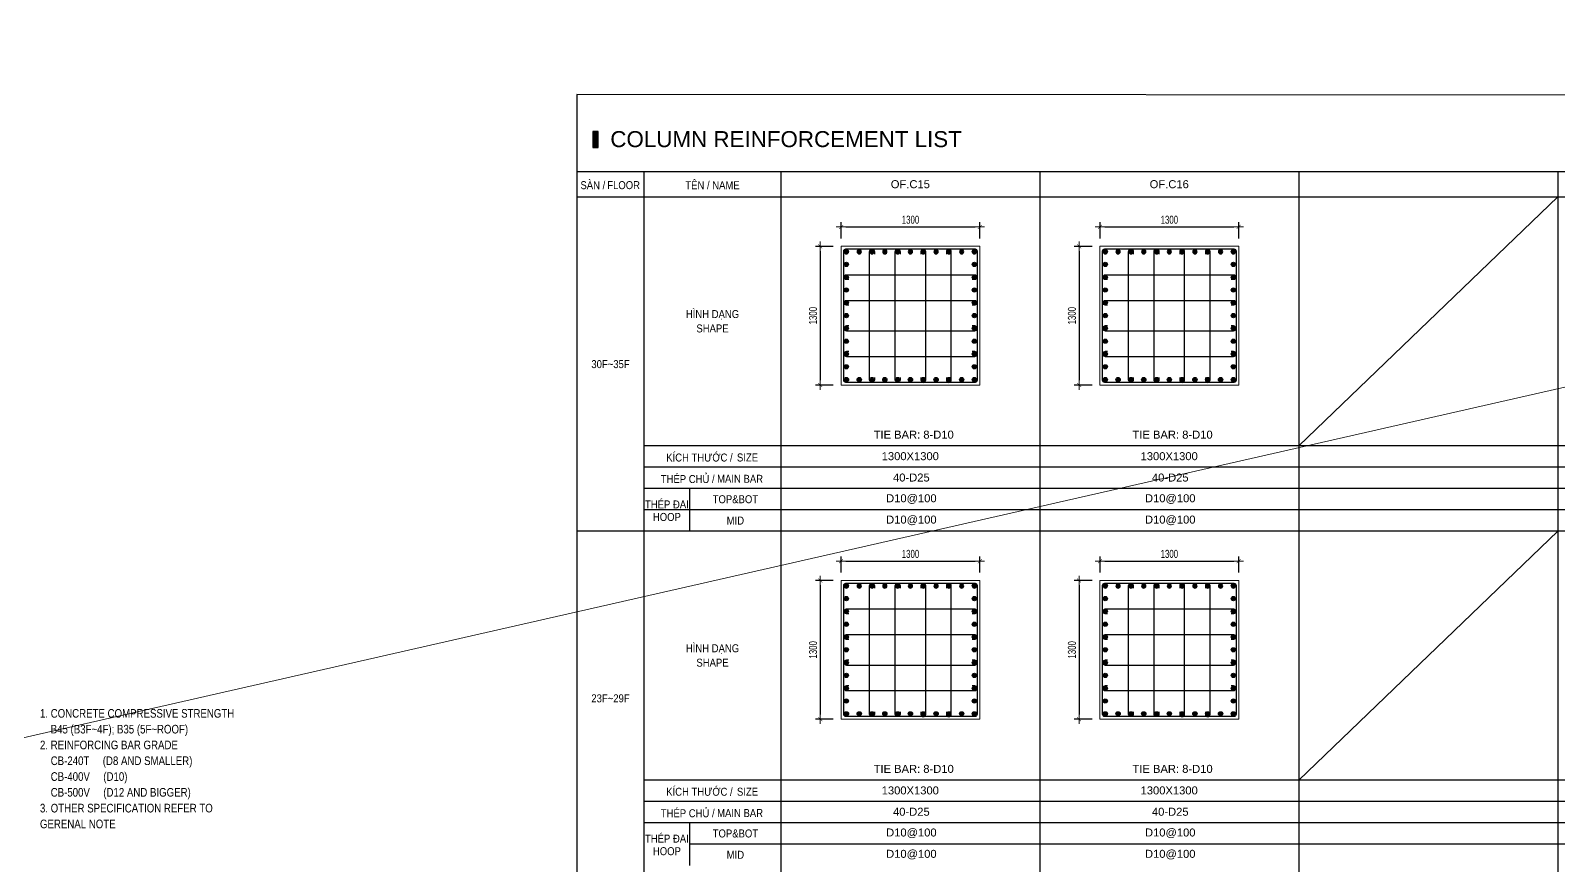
# Model space of a CAD drawing. Header units: millimetres. Extents: x 49323 to 380960, y -6102 to 181761.
# Drawn here: x 351893 to 366211, y 95699 to 103525 of the extents above; entities that cross this region are included whole.
import ezdxf
from ezdxf.enums import TextEntityAlignment as Align

# ---------------------------------------------------------------- set-up
doc = ezdxf.new("R2010")
doc.units = ezdxf.units.MM
doc.linetypes.add('CENTER2', pattern=[1.125, 0.75, -0.125, 0.125, -0.125])
doc.layers.get('Defpoints').update_dxf_attribs({"color": 151, "lineweight": 9})
for name, color, linetype in [('2', 2, 'Continuous'), ('A-ANNO-LEAD', 4, 'Continuous'), ('CEN', 1, 'CENTER2'), ('STL', 3, 'Continuous'), ('TIT1', 3, 'Continuous'), ('TXT', 3, 'Continuous')]:
    doc.layers.add(name, color=color, linetype=linetype)
for name, color, linetype, lineweight in [('NDC_S_CONTINUOUS', 3, 'Continuous', 20), ('NDC_S_DIM', 1, 'Continuous', 15), ('NDC_S_VN TEXT', 7, 'Continuous', 20)]:
    doc.layers.add(name, color=color, linetype=linetype, lineweight=lineweight)
doc.styles.add('ARIAL', font='arial.ttf', dxfattribs={"width": 0.8})
doc.styles.add('NDC_ARIAL', font='arial.ttf', dxfattribs={"width": 0.85})
doc.styles.add('NDC_DIM', font='', dxfattribs={"width": 0.75})
doc.styles.get('NDC_DIM').set_extended_font_data('Dotum')
doc.dimstyles.new('NDC_dim_30', dxfattribs={"dimscale": 30, "dimtxt": 2.5, "dimasz": 1.5, "dimexe": 1.5, "dimexo": 2.5, "dimgap": 1, "dimtad": 1, "dimdec": 0, "dimzin": 0, "dimdsep": 46, "dimtxsty": 'NDC_DIM', "dimblk": 'DIMMARK', "dimcen": 0.09, "dimdle": 1.2, "dimclrd": 1, "dimclre": 1, "dimclrt": 3, "dimadec": 0, "dimazin": 0, "dimtfac": 1, "dimtdec": 0, "dimtix": 1, "dimtofl": 0, "dimtmove": 0, "dimatfit": 3, "dimfxl": 8, "dimfxlon": 1, "dimtolj": 1, "dimtzin": 0, "dimarcsym": 0})

# ---------------------------------------------------------------- blocks, each defined once
blk = doc.blocks.new('GN')
at = {"layer": 'TIT1', "insert": (0, 0), "char_height": 81, "width": 1996.3, "attachment_point": 1, "line_spacing_factor": 1.096296, "style": 'ARIAL'}
blk.add_mtext('\\A1;1. CONCRETE COMPRESSIVE STRENGTH\\P    B45 (B3F~4F); B35 (5F~ROOF)\\P2. REINFORCING BAR GRADE\\P    CB-240T     (D8 AND SMALLER)\\P    CB-400V     (D10)\\P    CB-500V     (D12 AND BIGGER)\\P3. OTHER SPECIFICATION REFER TO GERENAL NOTE ', dxfattribs=at)
blk = doc.blocks.new('DIMMARK')
at = {"layer": 'NDC_S_DIM', "color": 1}
blk.add_line((-1.5, 0), (1, 0), dxfattribs=at)
at = {"layer": 'NDC_S_DIM', "color": 2, "const_width": 0.1}
blk.add_lwpolyline([(-0.42, -0.42), (0.42, 0.42)], dxfattribs=at)
blk = doc.blocks.new('*D1415')
at = {"layer": 'Defpoints', "color": 0, "ltscale": 40, "transparency": 16777216}
for p in [(360789, 98551), (359489, 98370), (360789, 98370)]:
    blk.add_point(p, dxfattribs=at)
at = {"layer": 'NDC_S_DIM', "color": 1, "lineweight": -2, "ltscale": 40, "transparency": 16777216}
for p, q in [((359489, 98445), (359489, 98596)), ((359534, 98551), (360744, 98551)), ((360789, 98445), (360789, 98596))]:
    blk.add_line(p, q, dxfattribs=at)
at = {"layer": 'NDC_S_DIM', "color": 1, "lineweight": -2, "ltscale": 40, "transparency": 16777216, "xscale": 45, "yscale": 45, "zscale": 45, "rotation": 180}
blk.add_blockref('DIMMARK', (359489, 98551), dxfattribs=at)
at = {"layer": 'NDC_S_DIM', "color": 1, "lineweight": -2, "ltscale": 40, "transparency": 16777216, "xscale": 45, "yscale": 45, "zscale": 45}
blk.add_blockref('DIMMARK', (360789, 98551), dxfattribs=at)
at = {"layer": 'NDC_S_DIM', "color": 3, "ltscale": 40, "transparency": 16777216, "insert": (360139, 98619), "char_height": 75, "attachment_point": 5, "style": 'NDC_DIM'}
blk.add_mtext('\\A1;1300', dxfattribs=at)
blk = doc.blocks.new('*D1416')
at = {"layer": 'Defpoints', "color": 0, "ltscale": 40, "transparency": 16777216}
for p in [(359489, 98370), (359293, 97070), (359489, 97070)]:
    blk.add_point(p, dxfattribs=at)
at = {"layer": 'NDC_S_DIM', "color": 1, "lineweight": -2, "ltscale": 40, "transparency": 16777216}
for p, q in [((359414, 98370), (359248, 98370)), ((359293, 98325), (359293, 97115)), ((359414, 97070), (359248, 97070))]:
    blk.add_line(p, q, dxfattribs=at)
at = {"layer": 'NDC_S_DIM', "color": 1, "lineweight": -2, "ltscale": 40, "transparency": 16777216, "xscale": 45, "yscale": 45, "zscale": 45}
for p, rotation in [((359293, 98370), 90), ((359293, 97070), 270)]:
    blk.add_blockref('DIMMARK', p, dxfattribs=dict(at, rotation=rotation))
at = {"layer": 'NDC_S_DIM', "color": 3, "ltscale": 40, "transparency": 16777216, "insert": (359226, 97720), "char_height": 75, "attachment_point": 5, "rotation": 90, "style": 'NDC_DIM'}
blk.add_mtext('\\A1;1300', dxfattribs=at)
blk = doc.blocks.new('8')
at = {"layer": '2'}
blk.add_hatch(color=256, dxfattribs=at).paths.add_polyline_path([(20, 0, 0.386127), (2, 20), (-2, 20, 0.386127), (-20, 0, 1)])
blk.add_circle((0, 0), 20, dxfattribs=at)
blk = doc.blocks.new('5')
at = {"layer": 'CEN', "rotation": 180}
blk.add_blockref('8', (0, 0), dxfattribs=at)
blk = doc.blocks.new('*U1407')
at = {"layer": 'STL', "xscale": -1, "rotation": 270}
blk.add_blockref('5', (0, 0), dxfattribs=at)
blk = doc.blocks.new('*U1408')
at = {"layer": 'NDC_S_DIM', "color": 0, "linetype": 'ByBlock', "lineweight": -2, "transparency": 16777216}
for p in [(308920, 95186), (309040, 95186), (309160, 95186), (309280, 95186), (309400, 95186), (309520, 95186), (309640, 95186), (309760, 95186), (309880, 95186), (310000, 95186), (310120, 95186)]:
    blk.add_blockref('*U1407', p, dxfattribs=at)
blk = doc.blocks.new('*U1409')
at = {"layer": 'STL', "xscale": -1, "rotation": 270}
blk.add_blockref('5', (0, 0), dxfattribs=at)
blk = doc.blocks.new('*U1410')
at = {"layer": 'NDC_S_DIM', "color": 0, "linetype": 'ByBlock', "lineweight": -2, "transparency": 16777216}
for p in [(308920, 95186), (309040, 95186), (309160, 95186), (309280, 95186), (309400, 95186), (309520, 95186), (309640, 95186), (309760, 95186), (309880, 95186), (310000, 95186), (310120, 95186)]:
    blk.add_blockref('*U1409', p, dxfattribs=at)
blk = doc.blocks.new('*U1411')
at = {"layer": 'STL', "xscale": -1, "rotation": 270}
blk.add_blockref('5', (0, 0), dxfattribs=at)
blk = doc.blocks.new('*U1412')
at = {"layer": 'NDC_S_DIM', "color": 0, "linetype": 'ByBlock', "lineweight": -2, "transparency": 16777216}
for p in [(308920, 95186), (309040, 95186), (309160, 95186), (309280, 95186), (309400, 95186), (309520, 95186), (309640, 95186), (309760, 95186), (309880, 95186), (310000, 95186), (310120, 95186)]:
    blk.add_blockref('*U1411', p, dxfattribs=at)
blk = doc.blocks.new('*U1413')
at = {"layer": 'STL', "xscale": -1, "rotation": 270}
blk.add_blockref('5', (0, 0), dxfattribs=at)
blk = doc.blocks.new('*U1414')
at = {"layer": 'NDC_S_DIM', "color": 0, "linetype": 'ByBlock', "lineweight": -2, "transparency": 16777216}
for p in [(308920, 95186), (309040, 95186), (309160, 95186), (309280, 95186), (309400, 95186), (309520, 95186), (309640, 95186), (309760, 95186), (309880, 95186), (310000, 95186), (310120, 95186)]:
    blk.add_blockref('*U1413', p, dxfattribs=at)
blk = doc.blocks.new('*D1425')
at = {"layer": 'Defpoints', "color": 0, "ltscale": 40, "transparency": 16777216}
for p in [(360789, 101684), (359489, 101502), (360789, 101502)]:
    blk.add_point(p, dxfattribs=at)
at = {"layer": 'NDC_S_DIM', "color": 1, "lineweight": -2, "ltscale": 40, "transparency": 16777216}
for p, q in [((359489, 101577), (359489, 101729)), ((359534, 101684), (360744, 101684)), ((360789, 101577), (360789, 101729))]:
    blk.add_line(p, q, dxfattribs=at)
at = {"layer": 'NDC_S_DIM', "color": 1, "lineweight": -2, "ltscale": 40, "transparency": 16777216, "xscale": 45, "yscale": 45, "zscale": 45, "rotation": 180}
blk.add_blockref('DIMMARK', (359489, 101684), dxfattribs=at)
at = {"layer": 'NDC_S_DIM', "color": 1, "lineweight": -2, "ltscale": 40, "transparency": 16777216, "xscale": 45, "yscale": 45, "zscale": 45}
blk.add_blockref('DIMMARK', (360789, 101684), dxfattribs=at)
at = {"layer": 'NDC_S_DIM', "color": 3, "ltscale": 40, "transparency": 16777216, "insert": (360139, 101751), "char_height": 75, "attachment_point": 5, "style": 'NDC_DIM'}
blk.add_mtext('\\A1;1300', dxfattribs=at)
blk = doc.blocks.new('*D1426')
at = {"layer": 'Defpoints', "color": 0, "ltscale": 40, "transparency": 16777216}
for p in [(359489, 101502), (359293, 100202), (359489, 100202)]:
    blk.add_point(p, dxfattribs=at)
at = {"layer": 'NDC_S_DIM', "color": 1, "lineweight": -2, "ltscale": 40, "transparency": 16777216}
for p, q in [((359414, 101502), (359248, 101502)), ((359293, 101457), (359293, 100247)), ((359414, 100202), (359248, 100202))]:
    blk.add_line(p, q, dxfattribs=at)
at = {"layer": 'NDC_S_DIM', "color": 1, "lineweight": -2, "ltscale": 40, "transparency": 16777216, "xscale": 45, "yscale": 45, "zscale": 45}
for p, rotation in [((359293, 101502), 90), ((359293, 100202), 270)]:
    blk.add_blockref('DIMMARK', p, dxfattribs=dict(at, rotation=rotation))
at = {"layer": 'NDC_S_DIM', "color": 3, "ltscale": 40, "transparency": 16777216, "insert": (359226, 100852), "char_height": 75, "attachment_point": 5, "rotation": 90, "style": 'NDC_DIM'}
blk.add_mtext('\\A1;1300', dxfattribs=at)
blk = doc.blocks.new('*U1421')
at = {"layer": 'STL', "xscale": -1, "rotation": 270}
blk.add_blockref('5', (0, 0), dxfattribs=at)
blk = doc.blocks.new('*U1422')
at = {"layer": 'NDC_S_DIM', "color": 0, "linetype": 'ByBlock', "lineweight": -2, "transparency": 16777216}
for p in [(308920, 95186), (309040, 95186), (309160, 95186), (309280, 95186), (309400, 95186), (309520, 95186), (309640, 95186), (309760, 95186), (309880, 95186), (310000, 95186), (310120, 95186)]:
    blk.add_blockref('*U1421', p, dxfattribs=at)
blk = doc.blocks.new('*U1423')
at = {"layer": 'STL', "xscale": -1, "rotation": 270}
blk.add_blockref('5', (0, 0), dxfattribs=at)
blk = doc.blocks.new('*U1424')
at = {"layer": 'NDC_S_DIM', "color": 0, "linetype": 'ByBlock', "lineweight": -2, "transparency": 16777216}
for p in [(308920, 95186), (309040, 95186), (309160, 95186), (309280, 95186), (309400, 95186), (309520, 95186), (309640, 95186), (309760, 95186), (309880, 95186), (310000, 95186), (310120, 95186)]:
    blk.add_blockref('*U1423', p, dxfattribs=at)
blk = doc.blocks.new('*U1417')
at = {"layer": 'STL', "xscale": -1, "rotation": 270}
blk.add_blockref('5', (0, 0), dxfattribs=at)
blk = doc.blocks.new('*U1418')
at = {"layer": 'NDC_S_DIM', "color": 0, "linetype": 'ByBlock', "lineweight": -2, "transparency": 16777216}
for p in [(308920, 95186), (309040, 95186), (309160, 95186), (309280, 95186), (309400, 95186), (309520, 95186), (309640, 95186), (309760, 95186), (309880, 95186), (310000, 95186), (310120, 95186)]:
    blk.add_blockref('*U1417', p, dxfattribs=at)
blk = doc.blocks.new('*U1419')
at = {"layer": 'STL', "xscale": -1, "rotation": 270}
blk.add_blockref('5', (0, 0), dxfattribs=at)
blk = doc.blocks.new('*U1420')
at = {"layer": 'NDC_S_DIM', "color": 0, "linetype": 'ByBlock', "lineweight": -2, "transparency": 16777216}
for p in [(308920, 95186), (309040, 95186), (309160, 95186), (309280, 95186), (309400, 95186), (309520, 95186), (309640, 95186), (309760, 95186), (309880, 95186), (310000, 95186), (310120, 95186)]:
    blk.add_blockref('*U1419', p, dxfattribs=at)
blk = doc.blocks.new('*D1471')
at = {"layer": 'Defpoints', "color": 0, "ltscale": 40, "transparency": 16777216}
for p in [(363215, 98551), (361915, 98370), (363215, 98370)]:
    blk.add_point(p, dxfattribs=at)
at = {"layer": 'NDC_S_DIM', "color": 1, "lineweight": -2, "ltscale": 40, "transparency": 16777216}
for p, q in [((361915, 98445), (361915, 98596)), ((361960, 98551), (363170, 98551)), ((363215, 98445), (363215, 98596))]:
    blk.add_line(p, q, dxfattribs=at)
at = {"layer": 'NDC_S_DIM', "color": 1, "lineweight": -2, "ltscale": 40, "transparency": 16777216, "xscale": 45, "yscale": 45, "zscale": 45, "rotation": 180}
blk.add_blockref('DIMMARK', (361915, 98551), dxfattribs=at)
at = {"layer": 'NDC_S_DIM', "color": 1, "lineweight": -2, "ltscale": 40, "transparency": 16777216, "xscale": 45, "yscale": 45, "zscale": 45}
blk.add_blockref('DIMMARK', (363215, 98551), dxfattribs=at)
at = {"layer": 'NDC_S_DIM', "color": 3, "ltscale": 40, "transparency": 16777216, "insert": (362565, 98619), "char_height": 75, "attachment_point": 5, "style": 'NDC_DIM'}
blk.add_mtext('\\A1;1300', dxfattribs=at)
blk = doc.blocks.new('*D1472')
at = {"layer": 'Defpoints', "color": 0, "ltscale": 40, "transparency": 16777216}
for p in [(361915, 98370), (361719, 97070), (361915, 97070)]:
    blk.add_point(p, dxfattribs=at)
at = {"layer": 'NDC_S_DIM', "color": 1, "lineweight": -2, "ltscale": 40, "transparency": 16777216}
for p, q in [((361840, 98370), (361674, 98370)), ((361719, 98325), (361719, 97115)), ((361840, 97070), (361674, 97070))]:
    blk.add_line(p, q, dxfattribs=at)
at = {"layer": 'NDC_S_DIM', "color": 1, "lineweight": -2, "ltscale": 40, "transparency": 16777216, "xscale": 45, "yscale": 45, "zscale": 45}
for p, rotation in [((361719, 98370), 90), ((361719, 97070), 270)]:
    blk.add_blockref('DIMMARK', p, dxfattribs=dict(at, rotation=rotation))
at = {"layer": 'NDC_S_DIM', "color": 3, "ltscale": 40, "transparency": 16777216, "insert": (361652, 97720), "char_height": 75, "attachment_point": 5, "rotation": 90, "style": 'NDC_DIM'}
blk.add_mtext('\\A1;1300', dxfattribs=at)
blk = doc.blocks.new('*U1441')
at = {"layer": 'STL', "xscale": -1, "rotation": 270}
blk.add_blockref('5', (0, 0), dxfattribs=at)
blk = doc.blocks.new('*U1442')
at = {"layer": 'NDC_S_DIM', "color": 0, "linetype": 'ByBlock', "lineweight": -2, "transparency": 16777216}
for p in [(308920, 95186), (309040, 95186), (309160, 95186), (309280, 95186), (309400, 95186), (309520, 95186), (309640, 95186), (309760, 95186), (309880, 95186), (310000, 95186), (310120, 95186)]:
    blk.add_blockref('*U1441', p, dxfattribs=at)
blk = doc.blocks.new('*U1443')
at = {"layer": 'STL', "xscale": -1, "rotation": 270}
blk.add_blockref('5', (0, 0), dxfattribs=at)
blk = doc.blocks.new('*U1444')
at = {"layer": 'NDC_S_DIM', "color": 0, "linetype": 'ByBlock', "lineweight": -2, "transparency": 16777216}
for p in [(308920, 95186), (309040, 95186), (309160, 95186), (309280, 95186), (309400, 95186), (309520, 95186), (309640, 95186), (309760, 95186), (309880, 95186), (310000, 95186), (310120, 95186)]:
    blk.add_blockref('*U1443', p, dxfattribs=at)
blk = doc.blocks.new('*U1429')
at = {"layer": 'STL', "xscale": -1, "rotation": 270}
blk.add_blockref('5', (0, 0), dxfattribs=at)
blk = doc.blocks.new('*U1430')
at = {"layer": 'NDC_S_DIM', "color": 0, "linetype": 'ByBlock', "lineweight": -2, "transparency": 16777216}
for p in [(308920, 95186), (309040, 95186), (309160, 95186), (309280, 95186), (309400, 95186), (309520, 95186), (309640, 95186), (309760, 95186), (309880, 95186), (310000, 95186), (310120, 95186)]:
    blk.add_blockref('*U1429', p, dxfattribs=at)
blk = doc.blocks.new('*U1431')
at = {"layer": 'STL', "xscale": -1, "rotation": 270}
blk.add_blockref('5', (0, 0), dxfattribs=at)
blk = doc.blocks.new('*U1432')
at = {"layer": 'NDC_S_DIM', "color": 0, "linetype": 'ByBlock', "lineweight": -2, "transparency": 16777216}
for p in [(308920, 95186), (309040, 95186), (309160, 95186), (309280, 95186), (309400, 95186), (309520, 95186), (309640, 95186), (309760, 95186), (309880, 95186), (310000, 95186), (310120, 95186)]:
    blk.add_blockref('*U1431', p, dxfattribs=at)
blk = doc.blocks.new('*D1469')
at = {"layer": 'Defpoints', "color": 0, "ltscale": 40, "transparency": 16777216}
for p in [(363215, 101684), (361915, 101502), (363215, 101502)]:
    blk.add_point(p, dxfattribs=at)
at = {"layer": 'NDC_S_DIM', "color": 1, "lineweight": -2, "ltscale": 40, "transparency": 16777216}
for p, q in [((361915, 101577), (361915, 101729)), ((361960, 101684), (363170, 101684)), ((363215, 101577), (363215, 101729))]:
    blk.add_line(p, q, dxfattribs=at)
at = {"layer": 'NDC_S_DIM', "color": 1, "lineweight": -2, "ltscale": 40, "transparency": 16777216, "xscale": 45, "yscale": 45, "zscale": 45, "rotation": 180}
blk.add_blockref('DIMMARK', (361915, 101684), dxfattribs=at)
at = {"layer": 'NDC_S_DIM', "color": 1, "lineweight": -2, "ltscale": 40, "transparency": 16777216, "xscale": 45, "yscale": 45, "zscale": 45}
blk.add_blockref('DIMMARK', (363215, 101684), dxfattribs=at)
at = {"layer": 'NDC_S_DIM', "color": 3, "ltscale": 40, "transparency": 16777216, "insert": (362565, 101751), "char_height": 75, "attachment_point": 5, "style": 'NDC_DIM'}
blk.add_mtext('\\A1;1300', dxfattribs=at)
blk = doc.blocks.new('*D1470')
at = {"layer": 'Defpoints', "color": 0, "ltscale": 40, "transparency": 16777216}
for p in [(361915, 101502), (361719, 100202), (361915, 100202)]:
    blk.add_point(p, dxfattribs=at)
at = {"layer": 'NDC_S_DIM', "color": 1, "lineweight": -2, "ltscale": 40, "transparency": 16777216}
for p, q in [((361840, 101502), (361674, 101502)), ((361719, 101457), (361719, 100247)), ((361840, 100202), (361674, 100202))]:
    blk.add_line(p, q, dxfattribs=at)
at = {"layer": 'NDC_S_DIM', "color": 1, "lineweight": -2, "ltscale": 40, "transparency": 16777216, "xscale": 45, "yscale": 45, "zscale": 45}
for p, rotation in [((361719, 101502), 90), ((361719, 100202), 270)]:
    blk.add_blockref('DIMMARK', p, dxfattribs=dict(at, rotation=rotation))
at = {"layer": 'NDC_S_DIM', "color": 3, "ltscale": 40, "transparency": 16777216, "insert": (361652, 100852), "char_height": 75, "attachment_point": 5, "rotation": 90, "style": 'NDC_DIM'}
blk.add_mtext('\\A1;1300', dxfattribs=at)
blk = doc.blocks.new('*U1437')
at = {"layer": 'STL', "xscale": -1, "rotation": 270}
blk.add_blockref('5', (0, 0), dxfattribs=at)
blk = doc.blocks.new('*U1438')
at = {"layer": 'NDC_S_DIM', "color": 0, "linetype": 'ByBlock', "lineweight": -2, "transparency": 16777216}
for p in [(308920, 95186), (309040, 95186), (309160, 95186), (309280, 95186), (309400, 95186), (309520, 95186), (309640, 95186), (309760, 95186), (309880, 95186), (310000, 95186), (310120, 95186)]:
    blk.add_blockref('*U1437', p, dxfattribs=at)
blk = doc.blocks.new('*U1439')
at = {"layer": 'STL', "xscale": -1, "rotation": 270}
blk.add_blockref('5', (0, 0), dxfattribs=at)
blk = doc.blocks.new('*U1440')
at = {"layer": 'NDC_S_DIM', "color": 0, "linetype": 'ByBlock', "lineweight": -2, "transparency": 16777216}
for p in [(308920, 95186), (309040, 95186), (309160, 95186), (309280, 95186), (309400, 95186), (309520, 95186), (309640, 95186), (309760, 95186), (309880, 95186), (310000, 95186), (310120, 95186)]:
    blk.add_blockref('*U1439', p, dxfattribs=at)
blk = doc.blocks.new('*U1433')
at = {"layer": 'STL', "xscale": -1, "rotation": 270}
blk.add_blockref('5', (0, 0), dxfattribs=at)
blk = doc.blocks.new('*U1434')
at = {"layer": 'NDC_S_DIM', "color": 0, "linetype": 'ByBlock', "lineweight": -2, "transparency": 16777216}
for p in [(308920, 95186), (309040, 95186), (309160, 95186), (309280, 95186), (309400, 95186), (309520, 95186), (309640, 95186), (309760, 95186), (309880, 95186), (310000, 95186), (310120, 95186)]:
    blk.add_blockref('*U1433', p, dxfattribs=at)
blk = doc.blocks.new('*U1435')
at = {"layer": 'STL', "xscale": -1, "rotation": 270}
blk.add_blockref('5', (0, 0), dxfattribs=at)
blk = doc.blocks.new('*U1436')
at = {"layer": 'NDC_S_DIM', "color": 0, "linetype": 'ByBlock', "lineweight": -2, "transparency": 16777216}
for p in [(308920, 95186), (309040, 95186), (309160, 95186), (309280, 95186), (309400, 95186), (309520, 95186), (309640, 95186), (309760, 95186), (309880, 95186), (310000, 95186), (310120, 95186)]:
    blk.add_blockref('*U1435', p, dxfattribs=at)

msp = doc.modelspace()

# ---------------------------------------------------------------- hatches: boundary and pattern name
at = {"layer": 'TXT'}
msp.add_hatch(color=7, dxfattribs=at).paths.add_polyline_path([(357213.7, 102429.5), (357213.7, 102579.5), (357163.7, 102579.5), (357163.7, 102429.5)])

# ---------------------------------------------------------------- linework, layer by layer
at = {"layer": '2', "lineweight": -2, "ltscale": 1000}
for points in [[(360763.6, 101457.3), (360763.6, 100247.3, -0.4142136), (360743.6, 100227.3), (359533.6, 100227.3, -0.4142136), (359513.6, 100247.3), (359513.6, 101457.3, -0.4142136), (359533.6, 101477.3), (360743.6, 101477.3, -0.4142136)], [(363189.7, 101457.3), (363189.7, 100247.3, -0.4142136), (363169.7, 100227.3), (361959.7, 100227.3, -0.4142136), (361939.7, 100247.3), (361939.7, 101457.3, -0.4142136), (361959.7, 101477.3), (363169.7, 101477.3, -0.4142136)], [(360763.6, 98324.6), (360763.6, 97114.6, -0.4142136), (360743.6, 97094.6), (359533.6, 97094.6, -0.4142136), (359513.6, 97114.6), (359513.6, 98324.6, -0.4142136), (359533.6, 98344.6), (360743.6, 98344.6, -0.4142136)], [(363189.7, 98324.6), (363189.7, 97114.6, -0.4142136), (363169.7, 97094.6), (361959.7, 97094.6, -0.4142136), (361939.7, 97114.6), (361939.7, 98324.6, -0.4142136), (361959.7, 98344.6), (363169.7, 98344.6, -0.4142136)]]:
    msp.add_lwpolyline(points, format="xyb", close=True, dxfattribs=at)
at = {"layer": '2'}
for points in [[(359801, 100271.9), (359801, 100249.8, -1), (359755.9, 100249.8), (359755.9, 101451.8, -1), (359801, 101451.8), (359801, 101429.6)], [(360041.1, 100271.9), (360041.1, 100249.8, -1), (359996, 100249.8), (359996, 101451.8, -1), (360041.1, 101451.8), (360041.1, 101429.6)], [(360236.1, 100271.9), (360236.1, 100249.8, 1), (360281.2, 100249.8), (360281.2, 101451.8, 1), (360236.1, 101451.8), (360236.1, 101429.6)], [(360476.2, 100271.9), (360476.2, 100249.8, 1), (360521.2, 100249.8), (360521.2, 101451.8, 1), (360476.2, 101451.8), (360476.2, 101429.6)], [(362227.1, 100271.9), (362227.1, 100249.8, -1), (362182, 100249.8), (362182, 101451.8, -1), (362227.1, 101451.8), (362227.1, 101429.6)], [(362467.2, 100271.9), (362467.2, 100249.8, -1), (362422.1, 100249.8), (362422.1, 101451.8, -1), (362467.2, 101451.8), (362467.2, 101429.6)], [(362662.2, 100271.9), (362662.2, 100249.8, 1), (362707.3, 100249.8), (362707.3, 101451.8, 1), (362662.2, 101451.8), (362662.2, 101429.6)], [(362902.3, 100271.9), (362902.3, 100249.8, 1), (362947.3, 100249.8), (362947.3, 101451.8, 1), (362902.3, 101451.8), (362902.3, 101429.6)], [(359560.5, 101190.6), (359538.4, 101190.6, -1), (359538.4, 101235.7), (360740.4, 101235.7, -1), (360740.4, 101190.6), (360718.3, 101190.6)], [(361986.6, 101190.6), (361964.5, 101190.6, -1), (361964.5, 101235.7), (363166.5, 101235.7, -1), (363166.5, 101190.6), (363144.4, 101190.6)], [(359560.5, 100950.5), (359538.4, 100950.5, -1), (359538.4, 100995.6), (360740.4, 100995.6, -1), (360740.4, 100950.5), (360718.3, 100950.5)], [(361986.6, 100950.5), (361964.5, 100950.5, -1), (361964.5, 100995.6), (363166.5, 100995.6, -1), (363166.5, 100950.5), (363144.4, 100950.5)], [(359560.5, 100755.5), (359538.4, 100755.5, 1), (359538.4, 100710.5), (360740.4, 100710.5, 1), (360740.4, 100755.5), (360718.3, 100755.5)], [(361986.6, 100755.5), (361964.5, 100755.5, 1), (361964.5, 100710.5), (363166.5, 100710.5, 1), (363166.5, 100755.5), (363144.4, 100755.5)], [(359560.5, 100515.4), (359538.4, 100515.4, 1), (359538.4, 100470.4), (360740.4, 100470.4, 1), (360740.4, 100515.4), (360718.3, 100515.4)], [(361986.6, 100515.4), (361964.5, 100515.4, 1), (361964.5, 100470.4), (363166.5, 100470.4, 1), (363166.5, 100515.4), (363144.4, 100515.4)], [(359801, 97139.2), (359801, 97117.1, -1), (359755.9, 97117.1), (359755.9, 98319.1, -1), (359801, 98319.1), (359801, 98296.9)], [(360041.1, 97139.2), (360041.1, 97117.1, -1), (359996, 97117.1), (359996, 98319.1, -1), (360041.1, 98319.1), (360041.1, 98296.9)], [(360236.1, 97139.2), (360236.1, 97117.1, 1), (360281.2, 97117.1), (360281.2, 98319.1, 1), (360236.1, 98319.1), (360236.1, 98296.9)], [(360476.2, 97139.2), (360476.2, 97117.1, 1), (360521.2, 97117.1), (360521.2, 98319.1, 1), (360476.2, 98319.1), (360476.2, 98296.9)], [(362227.1, 97139.2), (362227.1, 97117.1, -1), (362182, 97117.1), (362182, 98319.1, -1), (362227.1, 98319.1), (362227.1, 98296.9)], [(362467.2, 97139.2), (362467.2, 97117.1, -1), (362422.1, 97117.1), (362422.1, 98319.1, -1), (362467.2, 98319.1), (362467.2, 98296.9)], [(362662.2, 97139.2), (362662.2, 97117.1, 1), (362707.3, 97117.1), (362707.3, 98319.1, 1), (362662.2, 98319.1), (362662.2, 98296.9)], [(362902.3, 97139.2), (362902.3, 97117.1, 1), (362947.3, 97117.1), (362947.3, 98319.1, 1), (362902.3, 98319.1), (362902.3, 98296.9)], [(359560.5, 98057.9), (359538.4, 98057.9, -1), (359538.4, 98103), (360740.4, 98103, -1), (360740.4, 98057.9), (360718.3, 98057.9)], [(361986.6, 98057.9), (361964.5, 98057.9, -1), (361964.5, 98103), (363166.5, 98103, -1), (363166.5, 98057.9), (363144.4, 98057.9)], [(359560.5, 97817.8), (359538.4, 97817.8, -1), (359538.4, 97862.9), (360740.4, 97862.9, -1), (360740.4, 97817.8), (360718.3, 97817.8)], [(361986.6, 97817.8), (361964.5, 97817.8, -1), (361964.5, 97862.9), (363166.5, 97862.9, -1), (363166.5, 97817.8), (363144.4, 97817.8)], [(359560.5, 97622.8), (359538.4, 97622.8, 1), (359538.4, 97577.8), (360740.4, 97577.8, 1), (360740.4, 97622.8), (360718.3, 97622.8)], [(361986.6, 97622.8), (361964.5, 97622.8, 1), (361964.5, 97577.8), (363166.5, 97577.8, 1), (363166.5, 97622.8), (363144.4, 97622.8)], [(359560.5, 97382.7), (359538.4, 97382.7, 1), (359538.4, 97337.7), (360740.4, 97337.7, 1), (360740.4, 97382.7), (360718.3, 97382.7)], [(361986.6, 97382.7), (361964.5, 97382.7, 1), (361964.5, 97337.7), (363166.5, 97337.7, 1), (363166.5, 97382.7), (363144.4, 97382.7)]]:
    msp.add_lwpolyline(points, format="xyb", dxfattribs=at)
at = {"layer": 'A-ANNO-LEAD'}
msp.add_lwpolyline([(357013.7, 86304.5), (378348.7, 86291.4), (378348.7, 102911.4), (357013.7, 102924.5)], close=True, dxfattribs=at)
at = {"layer": 'Defpoints', "ltscale": 40}
msp.add_line((302635, 85704.5), (380959.6, 103524.5), dxfattribs=at)
at = {"layer": 'NDC_S_CONTINUOUS', "ltscale": 70}
for points in [[(360788.6, 101502.3), (360788.6, 100202.3), (359488.6, 100202.3), (359488.6, 101502.3), (360788.6, 101502.3)], [(363214.7, 101502.3), (363214.7, 100202.3), (361914.7, 100202.3), (361914.7, 101502.3), (363214.7, 101502.3)], [(360788.6, 98369.6), (360788.6, 97069.6), (359488.6, 97069.6), (359488.6, 98369.6), (360788.6, 98369.6)], [(363214.7, 98369.6), (363214.7, 97069.6), (361914.7, 97069.6), (361914.7, 98369.6), (363214.7, 98369.6)]]:
    msp.add_lwpolyline(points, dxfattribs=at)
at = {"layer": 'TIT1', "color": 2}
msp.add_line((357013.7, 102204.5), (378348.7, 102204.5), dxfattribs=at)
at = {"layer": 'TIT1'}
for p, q in [((357641.6, 102204.5), (357641.6, 86304.5)), ((358925.5, 86304.5), (358925.6, 102204.5)), ((361351.6, 102204.5), (361351.6, 86304.5)), ((363777.7, 102204.5), (363777.7, 86304.5)), ((366203.8, 102204.5), (366203.8, 86304.5)), ((357013.7, 101964.5), (378348.7, 101964.5)), ((378348.7, 98831.8), (357013.7, 98831.8))]:
    msp.add_line(p, q, dxfattribs=at)
at = {"layer": 'TIT1', "color": 8}
for p, q in [((378348.7, 99631.8), (357641.6, 99631.8)), ((378348.7, 99431.8), (357641.6, 99431.8)), ((378348.7, 99231.8), (357641.6, 99231.8)), ((358070.8, 98831.8), (358070.8, 99231.8)), ((378348.7, 99031.8), (357641.6, 99031.8)), ((378348.7, 96499.1), (357641.6, 96499.1)), ((378348.7, 96299.1), (357641.6, 96299.1)), ((378348.7, 96099.1), (357641.6, 96099.1)), ((358070.8, 95699.1), (358070.8, 96099.1)), ((378348.7, 95899.1), (358070.8, 95899.1))]:
    msp.add_line(p, q, dxfattribs=at)
for points in [[(366203.8, 101964.5), (363777.7, 99631.8)], [(366203.8, 98831.8), (363777.7, 96499.1)]]:
    msp.add_lwpolyline(points, dxfattribs=at)
at = {"layer": 'TXT', "color": 7}
msp.add_lwpolyline([(357213.7, 102429.5), (357213.7, 102579.5), (357163.7, 102579.5), (357163.7, 102429.5)], close=True, dxfattribs=at)
msp.add_lwpolyline([(357213.7, 102429.5), (357213.7, 102579.5), (357163.7, 102579.5), (357163.7, 102429.5)], close=True, dxfattribs=at)

# ---------------------------------------------------------------- block references
at = {"layer": 'NDC_S_DIM', "xscale": -1}
for name, p, rotation in [('*U1418', (264352, -208667.1), 270), ('*U1420', (265552.4, -208667.1), 270), ('*U1434', (266778.1, -208667.1), 270), ('*U1436', (267978.5, -208667.1), 270), ('*U1424', (50618.5, 195439.2), 180), ('*U1440', (53044.6, 195439.2), 180), ('*U1412', (264352, -211799.8), 270), ('*U1414', (265552.4, -211799.8), 270), ('*U1430', (266778.1, -211799.8), 270), ('*U1432', (267978.5, -211799.8), 270), ('*U1410', (50618.5, 192306.5), 180), ('*U1444', (53044.6, 192306.5), 180)]:
    msp.add_blockref(name, p, dxfattribs=dict(at, rotation=rotation))
at = {"layer": 'NDC_S_DIM'}
for name, p in [('*U1422', (50618.5, 6265.4)), ('*U1438', (53044.6, 6265.4)), ('*U1408', (50618.5, 3132.7)), ('*U1442', (53044.6, 3132.7)), ('GN', (351981.1, 97165.1))]:
    msp.add_blockref(name, p, dxfattribs=at)

# ---------------------------------------------------------------- texts
at = {"layer": 'NDC_S_VN TEXT', "style": 'NDC_ARIAL', "width": 0.85}
for s, p in [('SÀN /', (357162.3, 102084.5)), ('HÌNH DẠNG', (358283.6, 100868.9)), ('KÍCH THƯỚC /', (358161.2, 99531.8)), ('THÉP CHỦ /', (358051.1, 99331.8)), ('THÉP ĐAI', (357856.3, 99092.9)), ('HÌNH DẠNG', (358283.6, 97736.2)), ('KÍCH THƯỚC /', (358161.2, 96399.1)), ('THÉP CHỦ /', (358051.1, 96199.1)), ('THÉP ĐAI', (357856.3, 95960.2))]:
    msp.add_text(s, height=75, dxfattribs=at).set_placement(p, align=Align.MIDDLE)
at = {"layer": 'TIT1', "style": 'NDC_ARIAL', "width": 0.85}
for s, p in [('FLOOR', (357450.8, 102075.7)), ('TÊN / NAME', (358283.6, 102084.5)), ('SHAPE', (358283.6, 100732.6)), ('30F~35F', (357327.7, 100398.2)), ('SIZE', (358611.7, 99523)), ('MAIN BAR', (358542, 99323)), ('TOP&BOT', (358498.2, 99131.8)), ('HOOP', (357856.3, 98965.6)), ('MID', (358498.2, 98931.8)), ('SHAPE', (358283.6, 97599.9)), ('23F~29F', (357327.7, 97265.5)), ('SIZE', (358611.7, 96390.3)), ('MAIN BAR', (358542, 96190.3)), ('TOP&BOT', (358498.2, 95999.1)), ('HOOP', (357856.3, 95832.9)), ('MID', (358498.2, 95799.1))]:
    msp.add_text(s, height=75, dxfattribs=at).set_placement(p, align=Align.MIDDLE)
at = {"layer": 'TIT1', "color": 2, "style": 'NDC_ARIAL'}
for s, p in [('OF.C15', (360137.6, 102084.5)), ('OF.C16', (362563.7, 102084.5))]:
    msp.add_text(s, height=75, dxfattribs=at).set_placement(p, align=Align.MIDDLE)
at = {"layer": 'TIT1', "style": 'NDC_ARIAL'}
for s, p in [('TIE BAR: 8-D10', (360168.9, 99737.1)), ('TIE BAR: 8-D10', (362595, 99737.1)), ('1300X1300', (360137.1, 99535.2)), ('1300X1300', (362563.2, 99535.2)), ('40-D25', (360147.1, 99335.2)), ('40-D25', (362573.2, 99335.2)), ('D10@100', (360147.1, 99135.2)), ('D10@100', (362573.2, 99135.2)), ('D10@100', (360147.1, 98935.2)), ('D10@100', (362573.2, 98935.2)), ('TIE BAR: 8-D10', (360168.9, 96604.4)), ('TIE BAR: 8-D10', (362595, 96604.4)), ('1300X1300', (360137.1, 96402.5)), ('1300X1300', (362563.2, 96402.5)), ('40-D25', (360147.1, 96202.5)), ('40-D25', (362573.2, 96202.5)), ('D10@100', (360147.1, 96002.5)), ('D10@100', (362573.2, 96002.5)), ('D10@100', (360147.1, 95802.5)), ('D10@100', (362573.2, 95802.5))]:
    msp.add_text(s, height=75, dxfattribs=at).set_placement(p, align=Align.MIDDLE)
at = {"layer": 'TXT', "color": 3, "style": 'ARIAL'}
msp.add_text('COLUMN REINFORCEMENT LIST', height=150, dxfattribs=at).set_placement((357325.9, 102431.9))

# ---------------------------------------------------------------- dimensions: what is measured, and where the dimension line sits
at = {"layer": 'NDC_S_DIM', "ltscale": 40}
for base, p1, p2, picture, middle in [((360788.6, 101683.9), (359488.6, 101502.3), (360788.6, 101502.3), '*D1425', (360138.6, 101751.4)), ((363214.7, 101683.9), (361914.7, 101502.3), (363214.7, 101502.3), '*D1469', (362564.7, 101751.4)), ((360788.6, 98551.2), (359488.6, 98369.6), (360788.6, 98369.6), '*D1415', (360138.6, 98618.7)), ((363214.7, 98551.2), (361914.7, 98369.6), (363214.7, 98369.6), '*D1471', (362564.7, 98618.7))]:
    dim = msp.add_linear_dim(base=base, p1=p1, p2=p2, dimstyle='NDC_dim_30', dxfattribs=at)
    dim.commit()
    dim.dimension.update_dxf_attribs({"geometry": picture, "text_midpoint": middle})
for base, p1, p2, picture, middle in [((359293.2, 100202.3), (359488.6, 101502.3), (359488.6, 100202.3), '*D1426', (359225.7, 100852.3)), ((361719.3, 100202.3), (361914.7, 101502.3), (361914.7, 100202.3), '*D1470', (361651.8, 100852.3)), ((359293.2, 97069.6), (359488.6, 98369.6), (359488.6, 97069.6), '*D1416', (359225.7, 97719.6)), ((361719.3, 97069.6), (361914.7, 98369.6), (361914.7, 97069.6), '*D1472', (361651.8, 97719.6))]:
    dim = msp.add_linear_dim(base=base, p1=p1, p2=p2, angle=90, dimstyle='NDC_dim_30', dxfattribs=at)
    dim.commit()
    dim.dimension.update_dxf_attribs({"geometry": picture, "text_midpoint": middle})

doc.saveas('drawing.dxf')
